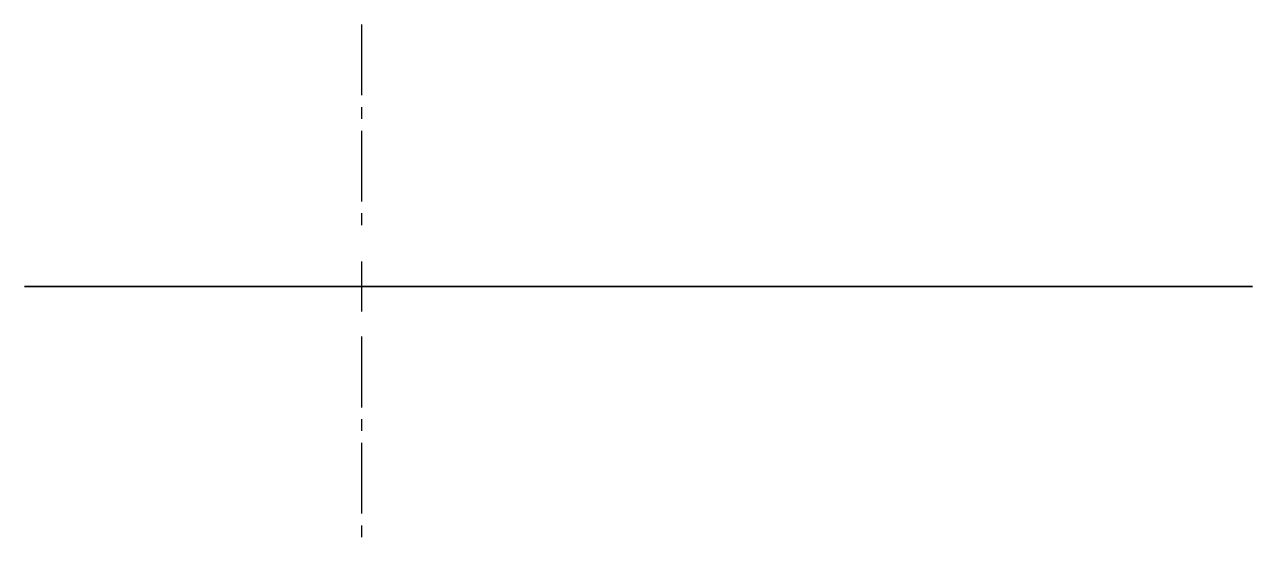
# Model space of a CAD drawing. Header units: inches. Extents: x 25.2 to 38.2, y 22.7 to 28.3.
import ezdxf

# ---------------------------------------------------------------- set-up
doc = ezdxf.new("R2010")
doc.units = ezdxf.units.IN
doc.header["$MEASUREMENT"] = 0
doc.linetypes.add('CENTER2', pattern=[1.125, 0.75, -0.125, 0.125, -0.125])

# ---------------------------------------------------------------- blocks, each defined once
blk = doc.blocks.new('*U1')
at = {"color": 0, "linetype": 'CENTER2', "transparency": 16777216}
for p, q in [((0, 0.531), (0, 2.776)), ((-2.776, 0), (-0.531, 0)), ((0.531, 0), (2.776, 0)), ((0, -2.776), (0, -0.531))]:
    blk.add_line(p, q, dxfattribs=at)
at = {"color": 0, "linetype": 'Continuous', "transparency": 16777216}
for p, q in [((0, -0.266), (0, 0.266)), ((-0.266, 0), (0.266, 0))]:
    blk.add_line(p, q, dxfattribs=at)

msp = doc.modelspace()

# ---------------------------------------------------------------- linework, layer by layer
at = {"color": 6, "extrusion": (0, -1, 0), "elevation": -25.504}
for points in [[(33.186, 0.112), (33.186, 3.112), (25.186, 3.112), (25.186, 0.112), (33.186, 0.112)], [(33.186, 7.612), (33.186, 1.612), (33.186, -4.388), (38.186, -4.388), (38.186, 7.612)]]:
    msp.add_lwpolyline(points, close=True, dxfattribs=at)

# ---------------------------------------------------------------- block references
at = {"linetype": 'CENTER2', "extrusion": (-1, 0, 0)}
msp.add_blockref('*U1', (-25.504, 1.559, -28.752), dxfattribs=at)

doc.saveas('drawing.dxf')
